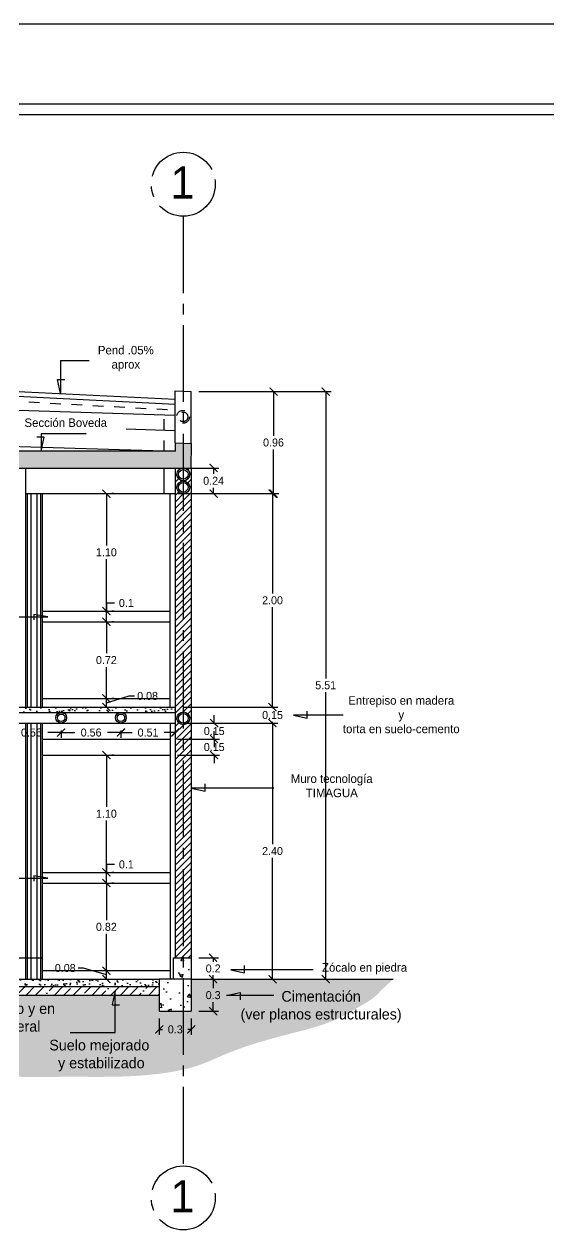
# Model space of a CAD drawing. Extents: x 132.5 to 215, y 54.5 to 129.7.
# Drawn here: x 193.55 to 198.47, y 118.42 to 129.72 of the extents above; entities that cross this region are included whole.
import ezdxf

# ---------------------------------------------------------------- set-up
doc = ezdxf.new("R2010")
doc.units = 0
doc.header["$LTSCALE"] = 0.06
doc.header["$MEASUREMENT"] = 0
doc.header["$PDMODE"] = 34
doc.header["$PDSIZE"] = -5
doc.linetypes.add('ACAD_ISO02W100', pattern=[15, 12, -3])
doc.linetypes.add('ACAD_ISO04W100', pattern=[30.5, 24, -3, 0.5, -3])
doc.layers.get('0').update_dxf_attribs({"linetype": 'CONTINUOUS'})
doc.layers.get('DEFPOINTS').update_dxf_attribs({"linetype": 'CONTINUOUS'})
for name, color, linetype in [('COTAS', 7, 'CONTINUOUS'), ('EJES', 1, 'ACAD_ISO04W100'), ('INTERIOR', 122, 'CONTINUOUS'), ('L005', 46, 'CONTINUOUS'), ('L01', 21, 'CONTINUOUS'), ('L02', 2, 'CONTINUOUS'), ('L025', 4, 'CONTINUOUS'), ('L03', 6, 'CONTINUOUS'), ('L05', 3, 'CONTINUOUS'), ('L07', 20, 'CONTINUOUS'), ('PROY', 9, 'ACAD_ISO02W100')]:
    doc.layers.add(name, color=color, linetype=linetype)
doc.styles.add('STYLE3', font='stylu.ttf')
doc.styles.add('STYLE4', font='stylu.ttf')
doc.dimstyles.new('ISO-25', dxfattribs={"dimtxt": 0.075, "dimasz": 0.075, "dimexe": 0.05, "dimexo": 0.07, "dimgap": 0.025, "dimtad": 0, "dimtih": 1, "dimtoh": 1, "dimdsep": 46, "dimtxsty": 'STYLE3', "dimblk1": 'ARCHTICK', "dimblk2": 'ARCHTICK', "dimsah": 1, "dimcen": 1, "dimadec": 0, "dimazin": 0, "dimtfac": 1, "dimtmove": 1, "dimatfit": 3, "dimldrblk": 'ARCHTICK', "dimfxl": 1, "dimtolj": 1, "dimtzin": 0, "dimarcsym": 0})
pattern_1 = [(50, (-49.0632, 60.03698), (0.32276708, -0.02823846), [0.03375, -0.37125]), (355, (-49.0632, 60.03698), (-0.0624381, 0.33848646), [0.027, -0.297]), (100.4514, (-49.0363, 60.03463), (0.26032922, 0.3102478), [0.0286831, -0.31551395]), (46.1842, (-49.0632, 60.127), (0.4802585, -0.07448356), [0.050625, -0.556875]), (96.6356, (-49.02317, 60.12077), (0.4205982, 0.438353), [0.0430246, -0.47327085]), (351.1842, (-49.0632, 60.127), (0.4205979, 0.4383534), [0.0405, -0.4455]), (21, (-49.0182, 60.10448), (0.26860817, -0.1811785), [0.03375, -0.37125]), (326, (-49.0182, 60.10448), (0.1094919, 0.3263175), [0.027, -0.297]), (71.4514, (-48.9958, 60.08938), (0.3781002, 0.14513872), [0.0286831, -0.31551395]), (37.5, (-49.06319, 60.03698), (0.005471935, 0.149802234), [0, -0.2934, 0, -0.3015, 0, -0.298125]), (7.5, (-49.06319, 60.03698), (0.11838129, 0.17748527), [0, -0.1719, 0, -0.28665, 0, -0.113625]), (327.5, (-49.16354, 60.03698), (0.240220096, -0.01014969), [0, -0.1125, 0, -0.351, 0, -0.46575]), (317.5, (-49.20854, 60.03698), (0.26243378, 0.04504724), [0, -0.14625, 0, -0.2331, 0, -0.33075])]
pattern_2 = [(37.5, (0, 0), (-0.002834701, 0.08670707), [0, -0.0684, 0, -0.0765, 0, -0.073125]), (7.5, (0, 0), (0.07963995, 0.126996573), [0, -0.0369, 0, -0.06165, 0, -0.023625]), (327.5, (-0.05535, 0), (0.140136384, 0.000254657), [0, -0.0225, 0, -0.081, 0, -0.10575]), (317.5, (-0.05535, 0), (0.1352757, 0.0394954), [0, -0.01125, 0, -0.0531, 0, -0.06075])]

# ---------------------------------------------------------------- blocks, each defined once
blk = doc.blocks.new('_ARCHTICK')
at = {"color": 0, "linetype": 'ByBlock', "const_width": 0.15}
blk.add_lwpolyline([(-0.5, -0.5), (0.5, 0.5)], dxfattribs=at)
blk = doc.blocks.new('*D229')
at = {"color": 0, "linetype": 'ByBlock'}
for p, q in [((254.125, 122.91), (255.364, 122.91)), ((255.314, 122.91), (255.314, 120.221)), ((255.314, 117.403), (255.314, 120.093)), ((254.125, 117.403), (255.364, 117.403))]:
    blk.add_line(p, q, dxfattribs=at)
at = {"layer": 'DEFPOINTS', "color": 0, "linetype": 'ByBlock'}
for p in [(254.055, 122.91), (255.314, 122.91), (254.055, 117.403)]:
    blk.add_point(p, dxfattribs=at)
at = {"color": 0, "linetype": 'ByBlock', "xscale": 0.075, "yscale": 0.075, "zscale": 0.075}
for p, rotation in [((255.314, 122.91), 90), ((255.314, 117.403), 270)]:
    blk.add_blockref('_ARCHTICK', p, dxfattribs=dict(at, rotation=rotation))
at = {"color": 0, "linetype": 'ByBlock', "insert": (255.314, 120.157), "char_height": 0.075, "attachment_point": 5, "style": 'STYLE3'}
blk.add_mtext('\\A1;5.51', dxfattribs=at)
blk = doc.blocks.new('*D228')
at = {"color": 0, "linetype": 'ByBlock'}
for p, q in [((253.975, 119.803), (254.866, 119.803)), ((254.816, 119.803), (254.816, 118.668)), ((254.816, 117.403), (254.816, 118.539)), ((254.125, 117.403), (254.866, 117.403))]:
    blk.add_line(p, q, dxfattribs=at)
at = {"layer": 'DEFPOINTS', "color": 0, "linetype": 'ByBlock'}
for p in [(253.905, 119.803), (254.816, 119.803), (254.055, 117.403)]:
    blk.add_point(p, dxfattribs=at)
at = {"color": 0, "linetype": 'ByBlock', "xscale": 0.075, "yscale": 0.075, "zscale": 0.075}
for p, rotation in [((254.816, 119.803), 90), ((254.816, 117.403), 270)]:
    blk.add_blockref('_ARCHTICK', p, dxfattribs=dict(at, rotation=rotation))
at = {"color": 0, "linetype": 'ByBlock', "insert": (254.816, 118.603), "char_height": 0.075, "attachment_point": 5, "style": 'STYLE3'}
blk.add_mtext('\\A1;2.40', dxfattribs=at)
blk = doc.blocks.new('*D232')
at = {"color": 0, "linetype": 'ByBlock'}
for p, q in [((254.125, 117.603), (254.31, 117.603)), ((254.26, 117.603), (254.26, 117.567)), ((254.26, 117.403), (254.26, 117.44))]:
    blk.add_line(p, q, dxfattribs=at)
at = {"layer": 'DEFPOINTS', "color": 0, "linetype": 'ByBlock'}
for p in [(254.055, 117.603), (254.26, 117.603), (254.055, 117.403)]:
    blk.add_point(p, dxfattribs=at)
at = {"color": 0, "linetype": 'ByBlock', "xscale": 0.075, "yscale": 0.075, "zscale": 0.075}
for p, rotation in [((254.26, 117.603), 90), ((254.26, 117.403), 270)]:
    blk.add_blockref('_ARCHTICK', p, dxfattribs=dict(at, rotation=rotation))
at = {"color": 0, "linetype": 'ByBlock', "insert": (254.26, 117.503), "char_height": 0.075, "attachment_point": 5, "style": 'STYLE3'}
blk.add_mtext('\\A1;0.2', dxfattribs=at)
blk = doc.blocks.new('*D231')
at = {"color": 0, "linetype": 'ByBlock'}
for p, q in [((254.125, 117.403), (254.31, 117.403)), ((254.26, 117.403), (254.26, 117.318)), ((254.26, 117.103), (254.26, 117.189)), ((254.125, 117.103), (254.31, 117.103))]:
    blk.add_line(p, q, dxfattribs=at)
at = {"layer": 'DEFPOINTS', "color": 0, "linetype": 'ByBlock'}
for p in [(254.055, 117.403), (254.26, 117.403), (254.055, 117.103)]:
    blk.add_point(p, dxfattribs=at)
at = {"color": 0, "linetype": 'ByBlock', "xscale": 0.075, "yscale": 0.075, "zscale": 0.075}
for p, rotation in [((254.26, 117.403), 90), ((254.26, 117.103), 270)]:
    blk.add_blockref('_ARCHTICK', p, dxfattribs=dict(at, rotation=rotation))
at = {"color": 0, "linetype": 'ByBlock', "insert": (254.26, 117.253), "char_height": 0.075, "attachment_point": 5, "style": 'STYLE3'}
blk.add_mtext('\\A1;0.3', dxfattribs=at)
blk = doc.blocks.new('*D230')
at = {"color": 0, "linetype": 'ByBlock'}
for p, q in [((253.755, 117.033), (253.755, 116.882)), ((254.055, 117.033), (254.055, 116.882)), ((253.755, 116.932), (253.787, 116.932)), ((254.055, 116.932), (254.023, 116.932))]:
    blk.add_line(p, q, dxfattribs=at)
at = {"layer": 'DEFPOINTS', "color": 0, "linetype": 'ByBlock'}
for p in [(253.755, 117.103), (254.055, 117.103), (254.055, 116.932)]:
    blk.add_point(p, dxfattribs=at)
at = {"color": 0, "linetype": 'ByBlock', "xscale": 0.075, "yscale": 0.075, "zscale": 0.075, "rotation": 180}
blk.add_blockref('_ARCHTICK', (253.755, 116.932), dxfattribs=at)
at = {"color": 0, "linetype": 'ByBlock', "xscale": 0.075, "yscale": 0.075, "zscale": 0.075}
blk.add_blockref('_ARCHTICK', (254.055, 116.932), dxfattribs=at)
at = {"color": 0, "linetype": 'ByBlock', "insert": (253.905, 116.932), "char_height": 0.075, "attachment_point": 5, "style": 'STYLE3'}
blk.add_mtext('\\A1;0.3', dxfattribs=at)
blk = doc.blocks.new('*D236')
at = {"color": 0, "linetype": 'ByBlock'}
for p, q in [((254.05, 122.193), (254.314, 122.193)), ((254.264, 122.193), (254.264, 122.138)), ((254.264, 121.953), (254.264, 122.009))]:
    blk.add_line(p, q, dxfattribs=at)
at = {"layer": 'DEFPOINTS', "color": 0, "linetype": 'ByBlock'}
for p in [(253.98, 122.193), (254.264, 122.193), (253.98, 121.953)]:
    blk.add_point(p, dxfattribs=at)
at = {"color": 0, "linetype": 'ByBlock', "xscale": 0.075, "yscale": 0.075, "zscale": 0.075}
for p, rotation in [((254.264, 122.193), 90), ((254.264, 121.953), 270)]:
    blk.add_blockref('_ARCHTICK', p, dxfattribs=dict(at, rotation=rotation))
at = {"color": 0, "linetype": 'ByBlock', "insert": (254.264, 122.073), "char_height": 0.075, "attachment_point": 5, "style": 'STYLE3'}
blk.add_mtext('\\A1;0.24', dxfattribs=at)
blk = doc.blocks.new('*D235')
at = {"color": 0, "linetype": 'ByBlock'}
for p, q in [((254.825, 122.91), (254.825, 122.496)), ((254.825, 121.953), (254.825, 122.367)), ((254.05, 121.953), (254.875, 121.953))]:
    blk.add_line(p, q, dxfattribs=at)
at = {"layer": 'DEFPOINTS', "color": 0, "linetype": 'ByBlock'}
for p in [(254.055, 122.91), (254.825, 122.91), (253.98, 121.953)]:
    blk.add_point(p, dxfattribs=at)
at = {"color": 0, "linetype": 'ByBlock', "xscale": 0.075, "yscale": 0.075, "zscale": 0.075}
for p, rotation in [((254.825, 122.91), 90), ((254.825, 121.953), 270)]:
    blk.add_blockref('_ARCHTICK', p, dxfattribs=dict(at, rotation=rotation))
at = {"color": 0, "linetype": 'ByBlock', "insert": (254.825, 122.432), "char_height": 0.075, "attachment_point": 5, "style": 'STYLE3'}
blk.add_mtext('\\A1;0.96', dxfattribs=at)
blk = doc.blocks.new('*D234')
at = {"color": 0, "linetype": 'ByBlock'}
for p, q in [((253.928, 121.953), (254.866, 121.953)), ((254.816, 121.953), (254.816, 121.017)), ((254.816, 119.953), (254.816, 120.89))]:
    blk.add_line(p, q, dxfattribs=at)
at = {"layer": 'DEFPOINTS', "color": 0, "linetype": 'ByBlock'}
for p in [(253.858, 121.953), (254.816, 121.953), (253.905, 119.953)]:
    blk.add_point(p, dxfattribs=at)
at = {"color": 0, "linetype": 'ByBlock', "xscale": 0.075, "yscale": 0.075, "zscale": 0.075}
for p, rotation in [((254.816, 121.953), 90), ((254.816, 119.953), 270)]:
    blk.add_blockref('_ARCHTICK', p, dxfattribs=dict(at, rotation=rotation))
at = {"color": 0, "linetype": 'ByBlock', "insert": (254.816, 120.953), "char_height": 0.075, "attachment_point": 5, "style": 'STYLE3'}
blk.add_mtext('\\A1;2.00', dxfattribs=at)
blk = doc.blocks.new('*D233')
at = {"color": 0, "linetype": 'ByBlock'}
for p, q in [((254.816, 119.953), (254.816, 120.028)), ((253.975, 119.953), (254.866, 119.953)), ((254.816, 119.953), (254.816, 119.943)), ((254.816, 119.803), (254.816, 119.814)), ((254.816, 119.803), (254.816, 119.728))]:
    blk.add_line(p, q, dxfattribs=at)
at = {"layer": 'DEFPOINTS', "color": 0, "linetype": 'ByBlock'}
for p in [(253.905, 119.953), (254.816, 119.953), (253.905, 119.803)]:
    blk.add_point(p, dxfattribs=at)
at = {"color": 0, "linetype": 'ByBlock', "xscale": 0.075, "yscale": 0.075, "zscale": 0.075}
for p, rotation in [((254.816, 119.953), 270), ((254.816, 119.803), 90)]:
    blk.add_blockref('_ARCHTICK', p, dxfattribs=dict(at, rotation=rotation))
at = {"color": 0, "linetype": 'ByBlock', "insert": (254.816, 119.878), "char_height": 0.075, "attachment_point": 5, "style": 'STYLE3'}
blk.add_mtext('\\A1;0.15', dxfattribs=at)
blk = doc.blocks.new('*D238')
at = {"color": 0, "linetype": 'ByBlock'}
for p, q in [((194.109, 120.87), (194.059, 120.87)), ((194.322, 120.806), (194.109, 120.87)), ((194.252, 120.846), (194.272, 120.846)), ((194.322, 120.766), (194.322, 120.846)), ((194.252, 120.766), (194.272, 120.766))]:
    blk.add_line(p, q, dxfattribs=at)
at = {"layer": 'DEFPOINTS', "color": 0, "linetype": 'ByBlock'}
for p in [(194.322, 120.846), (194.322, 120.846), (194.322, 120.766)]:
    blk.add_point(p, dxfattribs=at)
at = {"color": 0, "linetype": 'ByBlock', "xscale": 0.075, "yscale": 0.075, "zscale": 0.075}
for p, rotation in [((194.322, 120.846), 90), ((194.322, 120.766), 270)]:
    blk.add_blockref('_ARCHTICK', p, dxfattribs=dict(at, rotation=rotation))
at = {"color": 0, "linetype": 'ByBlock', "insert": (194.034, 120.87), "char_height": 0.075, "attachment_point": 6, "style": 'STYLE3'}
blk.add_mtext('\\A1;0.08', dxfattribs=at)
blk = doc.blocks.new('*D239')
at = {"color": 0, "linetype": 'ByBlock'}
for p, q in [((194.322, 121.666), (194.322, 121.32)), ((194.392, 121.666), (194.372, 121.666)), ((194.322, 120.846), (194.322, 121.192))]:
    blk.add_line(p, q, dxfattribs=at)
at = {"layer": 'DEFPOINTS', "color": 0, "linetype": 'ByBlock'}
for p in [(194.322, 121.666), (194.322, 121.666), (194.322, 120.846)]:
    blk.add_point(p, dxfattribs=at)
at = {"color": 0, "linetype": 'ByBlock', "xscale": 0.075, "yscale": 0.075, "zscale": 0.075}
for p, rotation in [((194.322, 121.666), 90), ((194.322, 120.846), 270)]:
    blk.add_blockref('_ARCHTICK', p, dxfattribs=dict(at, rotation=rotation))
at = {"color": 0, "linetype": 'ByBlock', "insert": (194.322, 121.256), "char_height": 0.075, "attachment_point": 5, "style": 'STYLE3'}
blk.add_mtext('\\A1;0.82', dxfattribs=at)
blk = doc.blocks.new('*D240')
at = {"color": 0, "linetype": 'ByBlock'}
for p, q in [((194.397, 121.841), (194.322, 121.841)), ((194.322, 121.841), (194.322, 121.766)), ((194.322, 121.666), (194.322, 121.766)), ((194.392, 121.766), (194.372, 121.766))]:
    blk.add_line(p, q, dxfattribs=at)
at = {"layer": 'DEFPOINTS', "color": 0, "linetype": 'ByBlock'}
for p in [(194.322, 121.766), (194.322, 121.766), (194.322, 121.666)]:
    blk.add_point(p, dxfattribs=at)
at = {"color": 0, "linetype": 'ByBlock', "xscale": 0.075, "yscale": 0.075, "zscale": 0.075}
for p, rotation in [((194.322, 121.766), 90), ((194.322, 121.666), 270)]:
    blk.add_blockref('_ARCHTICK', p, dxfattribs=dict(at, rotation=rotation))
at = {"color": 0, "linetype": 'ByBlock', "insert": (194.509, 121.841), "char_height": 0.075, "attachment_point": 5, "style": 'STYLE3'}
blk.add_mtext('\\A1;0.1', dxfattribs=at)
blk = doc.blocks.new('*D241')
at = {"color": 0, "linetype": 'ByBlock'}
for p, q in [((194.322, 122.866), (194.322, 122.38)), ((194.392, 122.866), (194.372, 122.866)), ((194.322, 121.766), (194.322, 122.253))]:
    blk.add_line(p, q, dxfattribs=at)
at = {"layer": 'DEFPOINTS', "color": 0, "linetype": 'ByBlock'}
for p in [(194.322, 122.866), (194.322, 122.866), (194.322, 121.766)]:
    blk.add_point(p, dxfattribs=at)
at = {"color": 0, "linetype": 'ByBlock', "xscale": 0.075, "yscale": 0.075, "zscale": 0.075}
for p, rotation in [((194.322, 122.866), 90), ((194.322, 121.766), 270)]:
    blk.add_blockref('_ARCHTICK', p, dxfattribs=dict(at, rotation=rotation))
at = {"color": 0, "linetype": 'ByBlock', "insert": (194.322, 122.316), "char_height": 0.075, "attachment_point": 5, "style": 'STYLE3'}
blk.add_mtext('\\A1;1.10', dxfattribs=at)
blk = doc.blocks.new('*D242')
at = {"color": 0, "linetype": 'ByBlock'}
for p, q in [((194.322, 123.356), (194.535, 123.42)), ((194.322, 123.316), (194.322, 123.396)), ((194.392, 123.396), (194.372, 123.396)), ((194.535, 123.42), (194.585, 123.42))]:
    blk.add_line(p, q, dxfattribs=at)
at = {"layer": 'DEFPOINTS', "color": 0, "linetype": 'ByBlock'}
for p in [(194.322, 123.396), (194.322, 123.396), (194.322, 123.316)]:
    blk.add_point(p, dxfattribs=at)
at = {"color": 0, "linetype": 'ByBlock', "xscale": 0.075, "yscale": 0.075, "zscale": 0.075}
for p, rotation in [((194.322, 123.396), 90), ((194.322, 123.316), 270)]:
    blk.add_blockref('_ARCHTICK', p, dxfattribs=dict(at, rotation=rotation))
at = {"color": 0, "linetype": 'ByBlock', "insert": (194.61, 123.42), "char_height": 0.075, "attachment_point": 4, "style": 'STYLE3'}
blk.add_mtext('\\A1;0.08', dxfattribs=at)
blk = doc.blocks.new('*D243')
at = {"color": 0, "linetype": 'ByBlock'}
for p, q in [((194.322, 124.116), (194.322, 123.822)), ((194.392, 124.116), (194.372, 124.116)), ((194.322, 123.396), (194.322, 123.691))]:
    blk.add_line(p, q, dxfattribs=at)
at = {"layer": 'DEFPOINTS', "color": 0, "linetype": 'ByBlock'}
for p in [(194.322, 124.116), (194.322, 124.116), (194.322, 123.396)]:
    blk.add_point(p, dxfattribs=at)
at = {"color": 0, "linetype": 'ByBlock', "xscale": 0.075, "yscale": 0.075, "zscale": 0.075}
for p, rotation in [((194.322, 124.116), 90), ((194.322, 123.396), 270)]:
    blk.add_blockref('_ARCHTICK', p, dxfattribs=dict(at, rotation=rotation))
at = {"color": 0, "linetype": 'ByBlock', "insert": (194.322, 123.756), "char_height": 0.075, "attachment_point": 5, "style": 'STYLE3'}
blk.add_mtext('\\A1;0.72', dxfattribs=at)
blk = doc.blocks.new('*D244')
at = {"color": 0, "linetype": 'ByBlock'}
for p, q in [((194.397, 124.291), (194.322, 124.291)), ((194.322, 124.291), (194.322, 124.216)), ((194.322, 124.116), (194.322, 124.216)), ((194.392, 124.216), (194.372, 124.216))]:
    blk.add_line(p, q, dxfattribs=at)
at = {"layer": 'DEFPOINTS', "color": 0, "linetype": 'ByBlock'}
for p in [(194.322, 124.216), (194.322, 124.216), (194.322, 124.116)]:
    blk.add_point(p, dxfattribs=at)
at = {"color": 0, "linetype": 'ByBlock', "xscale": 0.075, "yscale": 0.075, "zscale": 0.075}
for p, rotation in [((194.322, 124.216), 90), ((194.322, 124.116), 270)]:
    blk.add_blockref('_ARCHTICK', p, dxfattribs=dict(at, rotation=rotation))
at = {"color": 0, "linetype": 'ByBlock', "insert": (194.509, 124.291), "char_height": 0.075, "attachment_point": 5, "style": 'STYLE3'}
blk.add_mtext('\\A1;0.1', dxfattribs=at)
blk = doc.blocks.new('*D245')
at = {"color": 0, "linetype": 'ByBlock'}
for p, q in [((194.322, 125.316), (194.322, 124.83)), ((194.392, 125.316), (194.372, 125.316)), ((194.322, 124.216), (194.322, 124.703))]:
    blk.add_line(p, q, dxfattribs=at)
at = {"layer": 'DEFPOINTS', "color": 0, "linetype": 'ByBlock'}
for p in [(194.322, 125.316), (194.322, 125.316), (194.322, 124.216)]:
    blk.add_point(p, dxfattribs=at)
at = {"color": 0, "linetype": 'ByBlock', "xscale": 0.075, "yscale": 0.075, "zscale": 0.075}
for p, rotation in [((194.322, 125.316), 90), ((194.322, 124.216), 270)]:
    blk.add_blockref('_ARCHTICK', p, dxfattribs=dict(at, rotation=rotation))
at = {"color": 0, "linetype": 'ByBlock', "insert": (194.322, 124.766), "char_height": 0.075, "attachment_point": 5, "style": 'STYLE3'}
blk.add_mtext('\\A1;1.10', dxfattribs=at)
blk = doc.blocks.new('*D254')
at = {"color": 0, "linetype": 'ByBlock'}
for p, q in [((195.332, 123.016), (195.332, 123.091)), ((194.989, 123.016), (195.382, 123.016)), ((195.332, 123.016), (195.332, 123.006)), ((194.989, 122.866), (195.382, 122.866)), ((195.332, 122.866), (195.332, 122.877)), ((195.332, 122.866), (195.332, 122.791))]:
    blk.add_line(p, q, dxfattribs=at)
at = {"layer": 'DEFPOINTS', "color": 0, "linetype": 'ByBlock'}
for p in [(194.919, 123.016), (195.332, 123.016), (194.919, 122.866)]:
    blk.add_point(p, dxfattribs=at)
at = {"color": 0, "linetype": 'ByBlock', "xscale": 0.075, "yscale": 0.075, "zscale": 0.075}
for p, rotation in [((195.332, 123.016), 270), ((195.332, 122.866), 90)]:
    blk.add_blockref('_ARCHTICK', p, dxfattribs=dict(at, rotation=rotation))
at = {"color": 0, "linetype": 'ByBlock', "insert": (195.332, 122.941), "char_height": 0.075, "attachment_point": 5, "style": 'STYLE3'}
blk.add_mtext('\\A1;0.15', dxfattribs=at)
blk = doc.blocks.new('*D255')
at = {"color": 0, "linetype": 'ByBlock'}
for p, q in [((195.332, 123.166), (195.332, 123.241)), ((195.037, 123.166), (195.382, 123.166)), ((195.332, 123.166), (195.332, 123.156)), ((195.332, 123.016), (195.332, 123.027)), ((195.332, 123.016), (195.332, 122.941))]:
    blk.add_line(p, q, dxfattribs=at)
at = {"layer": 'DEFPOINTS', "color": 0, "linetype": 'ByBlock'}
for p in [(194.967, 123.166), (195.332, 123.166), (194.919, 123.016)]:
    blk.add_point(p, dxfattribs=at)
at = {"color": 0, "linetype": 'ByBlock', "xscale": 0.075, "yscale": 0.075, "zscale": 0.075}
for p, rotation in [((195.332, 123.166), 270), ((195.332, 123.016), 90)]:
    blk.add_blockref('_ARCHTICK', p, dxfattribs=dict(at, rotation=rotation))
at = {"color": 0, "linetype": 'ByBlock', "insert": (195.332, 123.091), "char_height": 0.075, "attachment_point": 5, "style": 'STYLE3'}
blk.add_mtext('\\A1;0.15', dxfattribs=at)
blk = doc.blocks.new('*D256')
at = {"color": 0, "linetype": 'ByBlock'}
for p, q in [((194.458, 123.096), (194.458, 123.027)), ((194.458, 123.077), (194.563, 123.077)), ((194.967, 123.077), (194.862, 123.077)), ((194.967, 123.096), (194.967, 123.027))]:
    blk.add_line(p, q, dxfattribs=at)
at = {"layer": 'DEFPOINTS', "color": 0, "linetype": 'ByBlock'}
for p in [(194.458, 123.166), (194.458, 123.077), (194.967, 123.166)]:
    blk.add_point(p, dxfattribs=at)
at = {"color": 0, "linetype": 'ByBlock', "xscale": 0.075, "yscale": 0.075, "zscale": 0.075, "rotation": 180}
blk.add_blockref('_ARCHTICK', (194.458, 123.077), dxfattribs=at)
at = {"color": 0, "linetype": 'ByBlock', "xscale": 0.075, "yscale": 0.075, "zscale": 0.075}
blk.add_blockref('_ARCHTICK', (194.967, 123.077), dxfattribs=at)
at = {"color": 0, "linetype": 'ByBlock', "insert": (194.712, 123.077), "char_height": 0.075, "attachment_point": 5, "style": 'STYLE3'}
blk.add_mtext('\\A1;0.51', dxfattribs=at)
blk = doc.blocks.new('*D257')
at = {"color": 0, "linetype": 'ByBlock'}
for p, q in [((193.899, 123.096), (193.899, 123.027)), ((193.899, 123.077), (194.025, 123.077)), ((194.458, 123.077), (194.332, 123.077))]:
    blk.add_line(p, q, dxfattribs=at)
at = {"layer": 'DEFPOINTS', "color": 0, "linetype": 'ByBlock'}
for p in [(193.899, 123.166), (193.899, 123.077), (194.458, 123.166)]:
    blk.add_point(p, dxfattribs=at)
at = {"color": 0, "linetype": 'ByBlock', "xscale": 0.075, "yscale": 0.075, "zscale": 0.075, "rotation": 180}
blk.add_blockref('_ARCHTICK', (193.899, 123.077), dxfattribs=at)
at = {"color": 0, "linetype": 'ByBlock', "xscale": 0.075, "yscale": 0.075, "zscale": 0.075}
blk.add_blockref('_ARCHTICK', (194.458, 123.077), dxfattribs=at)
at = {"color": 0, "linetype": 'ByBlock', "insert": (194.179, 123.077), "char_height": 0.075, "attachment_point": 5, "style": 'STYLE3'}
blk.add_mtext('\\A1;0.56', dxfattribs=at)
blk = doc.blocks.new('*D258')
at = {"color": 0, "linetype": 'ByBlock'}
for p, q in [((193.341, 123.096), (193.341, 123.027)), ((193.341, 123.077), (193.467, 123.077)), ((193.899, 123.077), (193.773, 123.077))]:
    blk.add_line(p, q, dxfattribs=at)
at = {"layer": 'DEFPOINTS', "color": 0, "linetype": 'ByBlock'}
for p in [(193.341, 123.166), (193.341, 123.077), (193.899, 123.166)]:
    blk.add_point(p, dxfattribs=at)
at = {"color": 0, "linetype": 'ByBlock', "xscale": 0.075, "yscale": 0.075, "zscale": 0.075, "rotation": 180}
blk.add_blockref('_ARCHTICK', (193.341, 123.077), dxfattribs=at)
at = {"color": 0, "linetype": 'ByBlock', "xscale": 0.075, "yscale": 0.075, "zscale": 0.075}
blk.add_blockref('_ARCHTICK', (193.899, 123.077), dxfattribs=at)
at = {"color": 0, "linetype": 'ByBlock', "insert": (193.62, 123.077), "char_height": 0.075, "attachment_point": 5, "style": 'STYLE3'}
blk.add_mtext('\\A1;0.56', dxfattribs=at)

msp = doc.modelspace()

# ---------------------------------------------------------------- hatches: boundary and pattern name
at = {"layer": 'L005'}
h = msp.add_hatch(dxfattribs=at)
h.set_pattern_fill('ANSI31,_O', color=256, scale=0.35)
h.set_pattern_definition([(45, (0, 0), (-0.030935922, 0.030935922), [])])
h.paths.add_polyline_path([(195.117, 125.556), (195.042, 125.556, -0.414214), (195.102, 125.496, -0.414214), (195.042, 125.436, -0.414214), (195.102, 125.376, -1), (194.982, 125.376, -0.414214), (195.042, 125.436, -0.414214), (194.982, 125.496, -0.414214), (195.042, 125.556), (194.967, 125.556), (194.967, 120.966), (195.117, 120.966)])
h.paths.add_polyline_path([(194.983, 123.211, -1), (195.103, 123.211, -1)], flags=16)
h.paths.add_polyline_path([(194.998, 123.211, -1), (195.088, 123.211, -1)], flags=0)
at = {"layer": 'L01'}
h = msp.add_hatch(dxfattribs=at)
h.set_pattern_fill('EARTH,_O', color=256, scale=0.78, angle=45)
h.set_pattern_definition([(45, (0, 0), (3e-17, 0.27577164), [0.195, -0.195]), (45, (-0.0517, 0.0517), (3e-17, 0.27577164), [0.195, -0.195]), (45, (-0.10341, 0.10341), (3e-17, 0.27577164), [0.195, -0.195]), (135, (-0.10341, 0.13789), (-0.27577164, 3e-17), [0.195, -0.195]), (135, (-0.0517, 0.1896), (-0.27577164, 3e-17), [0.195, -0.195]), (135, (1e-17, 0.2413), (-0.27577164, 3e-17), [0.195, -0.195])])
edge = h.paths.add_edge_path()
edge.add_line((189.718, 120.519), (189.689, 120.519))
edge.add_line((189.689, 120.519), (189.71, 120.616))
edge.add_line((189.71, 120.616), (188.591, 120.616))
edge.add_line((188.591, 120.616), (188.591, 120.605))
edge.add_line((188.591, 120.605), (188.563, 120.605))
edge.add_line((188.563, 120.605), (188.566, 120.616))
edge.add_line((188.566, 120.616), (187.764, 120.616))
edge.add_line((187.764, 120.616), (187.764, 120.466))
edge.add_line((187.764, 120.466), (187.464, 120.466))
edge.add_line((187.464, 120.466), (187.464, 120.766))
edge.add_line((187.464, 120.766), (186.708, 120.766))
edge.add_line((186.708, 120.766), (186.715, 120.737))
edge.add_line((186.715, 120.737), (186.687, 120.737))
edge.add_line((186.687, 120.737), (186.687, 120.766))
edge.add_line((186.687, 120.766), (186.516, 120.766))
edge.add_spline(control_points=[(186.516, 120.766), (186.229, 120.776), (185.747, 120.793), (185.103, 120.824), (184.749, 120.784), (184.589, 120.766)], knot_values=[0, 0, 0, 0, 0.862185, 1.447577, 1.929489, 1.929489, 1.929489, 1.929489], degree=3, periodic=0)
edge.add_spline(control_points=[(184.589, 120.766), (184.484, 120.719), (184.282, 120.628), (183.914, 120.835), (183.475, 120.745), (183.068, 120.827), (182.793, 120.66), (182.657, 120.729), (182.583, 120.766)], knot_values=[0, 0, 0, 0, 0.324262, 0.627323, 1.164422, 1.628403, 1.821013, 2.05205, 2.05205, 2.05205, 2.05205], degree=3, periodic=0)
edge.add_spline(control_points=[(182.583, 120.766), (182.615, 120.715), (182.699, 120.58), (182.932, 120.543), (183.162, 120.404), (183.358, 120.236), (183.603, 120.318), (183.813, 120.171), (184.082, 120.132), (184.34, 120.139), (184.554, 120.139), (184.754, 120.135), (184.921, 120.148), (185.019, 120.114), (185.08, 120.122), (185.109, 120.055), (185.352, 120.061), (185.653, 119.904), (186.064, 119.934), (186.525, 119.927), (186.959, 119.93), (187.398, 119.929), (187.709, 119.931), (188.026, 119.925), (188.31, 119.947), (188.604, 119.964), (188.919, 119.958), (189.294, 119.958), (189.642, 119.965), (189.882, 119.855), (190.305, 119.816), (190.9, 119.926), (191.658, 119.949), (192.332, 119.997), (192.921, 119.875), (193.487, 119.845), (193.947, 119.853), (194.406, 119.848), (194.79, 119.866), (195.166, 119.939), (195.533, 120.114), (195.978, 120.243), (196.424, 120.346), (196.683, 120.505), (196.823, 120.583), (196.913, 120.68), (196.969, 120.73), (197.009, 120.766)], knot_values=[0, 0, 0, 0, 0.176476, 0.460916, 0.642604, 1.00515, 1.125833, 1.369432, 1.704598, 1.934749, 2.145313, 2.346083, 2.537122, 2.636153, 2.655741, 2.711125, 2.807328, 3.314176, 3.730769, 4.00842, 4.702546, 5.029777, 5.32726, 5.634659, 5.982288, 6.180857, 6.518004, 6.924564, 7.312432, 7.54135, 7.70124, 8.578057, 9.338092, 9.980091, 10.592439, 11.130435, 11.678962, 11.970732, 12.508727, 12.831516, 13.108902, 13.721555, 14.223506, 14.463787, 14.632073, 14.698072, 14.85945, 14.85945, 14.85945, 14.85945], degree=3, periodic=0)
edge.add_line((197.009, 120.766), (195.117, 120.766))
edge.add_line((195.117, 120.766), (195.117, 120.466))
edge.add_line((195.117, 120.466), (194.817, 120.466))
edge.add_line((194.817, 120.466), (194.817, 120.616))
edge.add_line((194.817, 120.616), (194.405, 120.616))
edge.add_line((194.405, 120.616), (194.405, 120.526))
edge.add_line((194.405, 120.526), (194.377, 120.526))
edge.add_line((194.377, 120.526), (194.397, 120.616))
edge.add_line((194.397, 120.616), (193.405, 120.616))
edge.add_line((193.405, 120.616), (193.405, 120.605))
edge.add_line((193.405, 120.605), (193.377, 120.605))
edge.add_line((193.377, 120.605), (193.38, 120.616))
edge.add_line((193.38, 120.616), (192.403, 120.616))
edge.add_line((192.403, 120.616), (192.403, 120.316))
edge.add_line((192.403, 120.316), (192.103, 120.316))
edge.add_line((192.103, 120.316), (192.103, 120.466))
edge.add_line((192.103, 120.466), (190.543, 120.466))
edge.add_line((190.543, 120.466), (190.543, 120.316))
edge.add_line((190.543, 120.316), (190.243, 120.316))
edge.add_line((190.243, 120.316), (190.243, 120.616))
edge.add_line((190.243, 120.616), (189.718, 120.616))
edge.add_line((189.718, 120.616), (189.718, 120.519))
h.paths.add_polyline_path([(195.446, 120.612), (195.576, 120.64), (195.576, 120.612)], flags=16)
h.paths.add_polyline_path([(192.141, 120.199), (192.365, 120.199), (192.365, 120.083), (192.141, 120.083)], flags=24)
h.paths.add_polyline_path([(191.176, 120.053), (191.47, 120.053), (191.47, 119.937), (191.176, 119.937)], flags=24)
h.paths.add_polyline_path([(187.096, 120.674), (187.319, 120.674), (187.319, 120.558), (187.096, 120.558)], flags=24)
h.paths.add_polyline_path([(187.502, 120.353), (187.725, 120.353), (187.725, 120.237), (187.502, 120.237)], flags=24)
h.paths.add_polyline_path([(189.924, 120.524), (190.147, 120.524), (190.147, 120.408), (189.924, 120.408)], flags=24)
h.paths.add_polyline_path([(190.281, 120.199), (190.505, 120.199), (190.505, 120.083), (190.281, 120.083)], flags=24)
h.paths.add_polyline_path([(195.211, 120.674), (195.434, 120.674), (195.434, 120.558), (195.211, 120.558)], flags=24)
h.paths.add_polyline_path([(194.855, 120.353), (195.078, 120.353), (195.078, 120.237), (194.855, 120.237)], flags=24)
h.paths.add_polyline_path([(192.483, 120.524), (192.707, 120.524), (192.707, 120.408), (192.483, 120.408)], flags=24)
h.paths.add_polyline_path([(195.486, 120.68), (197.179, 120.68), (197.179, 120.329), (195.486, 120.329)], flags=9)
h.paths.add_polyline_path([(193.723, 120.223), (194.789, 120.223), (194.789, 119.872), (193.723, 119.872)], flags=24)
h.paths.add_polyline_path([(192.721, 120.566), (193.921, 120.566), (193.921, 120.248), (192.721, 120.248)], flags=24)
h.paths.add_polyline_path([(189.012, 120.223), (190.078, 120.223), (190.078, 119.872), (189.012, 119.872)], flags=24)
h.paths.add_polyline_path([(190.957, 120.362), (191.877, 120.362), (191.877, 120.239), (190.957, 120.239)], flags=24)
h.paths.add_polyline_path([(186.287, 120.197), (187.207, 120.197), (187.207, 120.074), (186.287, 120.074)], flags=24)
h.paths.add_polyline_path([(187.819, 120.566), (189.019, 120.566), (189.019, 120.248), (187.819, 120.248)], flags=24)
at = {"layer": 'L02'}
h = msp.add_hatch(dxfattribs=at)
h.set_pattern_fill('AR-SAND', color=256, scale=0.045, style=0)
h.set_pattern_definition(pattern_2)
h.paths.add_polyline_path([(187.507, 125.713), (187.263, 125.79), (187.164, 125.67, 0.030359), (187.515, 125.556), (192.273, 125.556), (192.417, 125.713), (192.285, 125.79), (192.216, 125.713)])
h.paths.add_polyline_path([(192.417, 125.713), (192.273, 125.556), (195.117, 125.556), (195.12, 125.786), (194.967, 125.793), (194.967, 125.713)])
h = msp.add_hatch(dxfattribs=at)
h.set_pattern_fill('AR-SAND', color=256, scale=0.045, style=0)
h.set_pattern_definition(pattern_2)
h.paths.add_polyline_path([(194.967, 123.266), (194.967, 123.316), (192.273, 123.316), (192.273, 123.266)])
h = msp.add_hatch(dxfattribs=at)
h.set_pattern_fill('AR-CONC,_O', color=256, scale=0.045)
h.set_pattern_definition(pattern_1)
h.paths.add_polyline_path([(194.947, 120.966), (194.947, 120.766), (195.117, 120.766), (195.117, 120.966)])
h = msp.add_hatch(dxfattribs=at)
h.set_pattern_fill('AR-SAND', color=256, scale=0.045, style=0)
h.set_pattern_definition(pattern_2)
h.paths.add_polyline_path([(192.293, 120.766), (192.293, 120.696), (194.817, 120.696), (194.817, 120.766)])
h = msp.add_hatch(dxfattribs=at)
h.set_pattern_fill('ANSI35,_O', color=256, scale=0.5)
h.set_pattern_definition([(45, (0.52564, 1.37664), (-0.08838835, 0.08838835), []), (45, (0.61403, 1.37664), (-0.08838835, 0.08838835), [0.15625, -0.03125, 0, -0.03125])])
h.paths.add_polyline_path([(194.817, 120.696), (192.293, 120.696), (192.293, 120.616), (194.817, 120.616)])
h = msp.add_hatch(dxfattribs=at)
h.set_pattern_fill('AR-CONC,_O', color=256, scale=0.045)
h.set_pattern_definition(pattern_1)
h.paths.add_polyline_path([(195.117, 120.766), (194.817, 120.766), (194.817, 120.466), (195.117, 120.466)])

# ---------------------------------------------------------------- linework, layer by layer
at = {"layer": 'COTAS'}
for p, q in [((193.892, 126.565), (193.892, 126.254)), ((193.892, 126.565), (194.162, 126.565)), ((193.864, 126.385), (193.932, 126.385)), ((193.892, 126.254), (193.864, 126.385)), ((193.441, 124.162), (193.773, 124.162)), ((193.773, 124.162), (193.642, 124.184)), ((193.642, 124.184), (193.642, 124.132)), ((196.074, 123.239), (196.204, 123.211)), ((196.54, 123.239), (196.074, 123.239)), ((196.204, 123.211), (196.204, 123.279)), ((195.891, 122.556), (195.117, 122.556)), ((195.117, 122.556), (195.247, 122.528)), ((195.247, 122.528), (195.247, 122.596)), ((193.441, 121.712), (193.773, 121.712)), ((193.773, 121.712), (193.642, 121.734)), ((193.642, 121.734), (193.642, 121.683)), ((196.26, 120.853), (195.486, 120.853)), ((195.486, 120.853), (195.616, 120.825)), ((195.616, 120.825), (195.616, 120.893)), ((194.405, 120.656), (194.377, 120.526)), ((194.405, 120.267), (194.405, 120.656)), ((195.446, 120.612), (195.576, 120.64)), ((195.89, 120.612), (195.446, 120.612)), ((195.576, 120.64), (195.576, 120.571)), ((194.377, 120.526), (194.445, 120.526)), ((193.983, 120.267), (194.405, 120.267))]:
    msp.add_line(p, q, dxfattribs=at)
msp.add_lwpolyline([(194.133, 125.876), (193.711, 125.876), (193.711, 125.713), (193.739, 125.844), (193.67, 125.844)], dxfattribs=at)
at = {"layer": 'EJES', "ltscale": 0.5}
msp.add_line((195.042, 127.916), (195.042, 119.016), dxfattribs=at)
for centre in [(195.042, 128.216), (195.042, 118.716)]:
    msp.add_circle(centre, 0.3, dxfattribs=at)
at = {"layer": 'INTERIOR'}
msp.add_line((213.539, 128.966), (181.539, 128.966), dxfattribs=at)
at = {"layer": 'L005'}
msp.add_line((215.039, 129.716), (180.039, 129.716), dxfattribs=at)
at = {"layer": 'L01'}
for p, q in [((192.794, 126.264), (194.967, 126.155)), ((192.818, 126.308), (194.967, 126.2)), ((194.967, 125.793), (194.967, 126.28)), ((194.967, 126.28), (195.117, 126.273)), ((195.117, 125.786), (195.117, 126.273)), ((192.714, 126.124), (194.967, 126.051)), ((194.507, 125.923), (194.967, 125.908)), ((193.568, 123.316), (193.568, 125.556)), ((193.568, 125.316), (194.862, 125.316)), ((193.583, 123.316), (193.583, 125.316)), ((193.618, 123.316), (193.618, 125.316)), ((193.674, 123.316), (193.674, 125.316)), ((193.709, 123.316), (193.709, 125.316)), ((193.724, 123.316), (193.724, 125.316)), ((193.724, 125.316), (194.919, 125.316)), ((194.919, 123.316), (194.919, 125.316)), ((193.724, 124.216), (194.919, 124.216)), ((193.724, 124.116), (194.919, 124.116)), ((193.724, 123.396), (194.919, 123.396)), ((192.273, 123.166), (194.967, 123.166)), ((193.568, 120.766), (193.568, 123.166)), ((193.583, 120.766), (193.583, 123.166)), ((193.618, 120.766), (193.618, 123.166)), ((193.674, 120.766), (193.674, 123.166)), ((193.709, 120.766), (193.709, 123.166)), ((193.724, 120.766), (193.724, 123.166)), ((194.919, 123.166), (194.919, 120.766)), ((193.724, 123.016), (194.919, 123.016)), ((193.724, 122.866), (194.919, 122.866)), ((193.724, 121.766), (194.919, 121.766)), ((193.724, 121.666), (194.919, 121.666)), ((192.293, 120.966), (193.568, 120.966)), ((193.568, 120.966), (193.724, 120.966)), ((193.724, 120.966), (193.724, 120.966)), ((193.724, 120.846), (194.919, 120.846))]:
    msp.add_line(p, q, dxfattribs=at)
at = {"layer": 'L02'}
for p, q in [((213.439, 128.866), (181.639, 128.866)), ((192.481, 125.79), (194.967, 125.715))]:
    msp.add_line(p, q, dxfattribs=at)
for centre, radius in [((195.042, 125.496), 0.045), ((195.042, 125.376), 0.045), ((193.899, 123.216), 0.035), ((194.458, 123.216), 0.035), ((195.043, 123.211), 0.045)]:
    msp.add_circle(centre, radius, dxfattribs=at)
at = {"layer": 'L025'}
for q in [(194.862, 125.556), (194.967, 125.316)]:
    msp.add_line((194.862, 125.316), q, dxfattribs=at)
for centre, radius in [((195.042, 125.496), 0.06), ((195.042, 125.376), 0.06), ((193.899, 123.216), 0.05), ((194.458, 123.216), 0.05), ((195.043, 123.211), 0.06)]:
    msp.add_circle(centre, radius, dxfattribs=at)
at = {"layer": 'L03'}
for p, q in [((194.967, 125.793), (195.117, 125.786)), ((194.967, 125.793), (194.967, 125.713)), ((195.117, 125.556), (195.12, 125.786)), ((194.967, 125.713), (192.417, 125.713)), ((187.515, 125.556), (195.117, 125.556)), ((192.273, 123.316), (194.967, 123.316)), ((192.273, 123.266), (194.967, 123.266))]:
    msp.add_line(p, q, dxfattribs=at)
at = {"layer": 'L05'}
for p, q in [((194.967, 125.556), (194.967, 120.966)), ((195.117, 125.556), (195.117, 120.966))]:
    msp.add_line(p, q, dxfattribs=at)
at = {"layer": 'L07'}
for p, q in [((194.947, 120.966), (195.117, 120.966)), ((194.947, 120.966), (194.947, 120.766)), ((195.117, 120.966), (195.117, 120.766)), ((192.293, 120.766), (194.817, 120.766)), ((192.293, 120.696), (194.817, 120.696)), ((194.817, 120.766), (194.817, 120.466)), ((195.117, 120.766), (194.817, 120.766)), ((195.117, 120.766), (197.009, 120.766)), ((195.117, 120.766), (195.117, 120.466)), ((192.403, 120.616), (194.817, 120.616)), ((194.817, 120.466), (195.117, 120.466))]:
    msp.add_line(p, q, dxfattribs=at)
at = {"layer": 'PROY', "ltscale": 0.1}
for p, q in [((192.197, 126.253), (194.967, 126.1)), ((194.862, 125.713), (194.862, 126.105))]:
    msp.add_line(p, q, dxfattribs=at)
for radius in [0.06, 0.045]:
    msp.add_circle((195.04, 126.036), radius, dxfattribs=at)

# ---------------------------------------------------------------- texts
at = {"layer": 'COTAS', "char_height": 0.08, "attachment_point": 2}
for s, insert, style in [('Pend .05% \\Paprox', (194.504, 126.701), 'STYLE4'), ('Sección Boveda', (193.941, 126.021), 'STYLE3'), ('Entrepiso en madera\\Py \\Ptorta en suelo-cemento', (197.084, 123.418), 'STYLE4'), ('Muro tecnología\\PTIMAGUA', (196.433, 122.685), 'STYLE4'), ('Zócalo en piedra', (196.74, 120.916), 'STYLE4')]:
    msp.add_mtext(s, dxfattribs=dict(at, insert=insert, style=style))
at = {"layer": 'L02', "char_height": 0.1, "attachment_point": 2, "style": 'STYLE3'}
for s, insert in [('Cimentación\\P(ver planos estructurales)', (196.333, 120.655)), ('Piso Afinado y en \\Pcolor mineral', (193.321, 120.541)), ('Suelo mejorado\\P y estabilizado', (194.256, 120.198))]:
    msp.add_mtext(s, dxfattribs=dict(at, insert=insert))
at = {"layer": 'L025', "char_height": 0.3, "attachment_point": 1, "style": 'STYLE3'}
for insert in [(194.923, 128.382), (194.923, 118.882)]:
    msp.add_mtext('1', dxfattribs=dict(at, insert=insert))

# ---------------------------------------------------------------- dimensions: what is measured, and where the dimension line sits
at = {"layer": 'COTAS'}
for base, p1, p2, override, picture, middle in [((195.887, 126.273), (195.042, 125.316), (195.117, 126.273), {"dimse2": 1}, '*D235', (195.887, 125.795)), ((196.376, 126.273), (195.117, 120.766), (195.117, 126.273), {"dimscale": 1}, '*D229', (196.376, 123.52)), ((195.326, 125.556), (195.042, 125.316), (195.042, 125.556), {"dimse1": 1}, '*D236', (195.326, 125.436)), ((195.877, 123.316), (194.967, 123.166), (194.967, 123.316), {"dimscale": 1, "dimse1": 1}, '*D233', (195.877, 123.241)), ((195.322, 120.966), (195.117, 120.766), (195.117, 120.966), {"dimscale": 1, "dimse1": 1}, '*D232', (195.322, 120.866)), ((195.322, 120.766), (195.117, 120.466), (195.117, 120.766), {"dimscale": 1}, '*D231', (195.322, 120.616))]:
    dim = msp.add_linear_dim(base=base, p1=p1, p2=p2, angle=90, dimstyle='ISO-25', override=override, dxfattribs=at)
    dim.commit()
    dim.dimension.update_dxf_attribs({"geometry": picture, "text_midpoint": middle, "insert": (-58.938, 3.363)})
for base, p1, p2, picture, middle in [((194.322, 125.316), (194.322, 124.216), (194.322, 125.316), '*D245', (194.322, 124.766)), ((194.322, 122.866), (194.322, 121.766), (194.322, 122.866), '*D241', (194.322, 122.316))]:
    dim = msp.add_linear_dim(base=base, p1=p1, p2=p2, angle=90, text='1.10', dimstyle='ISO-25', override={"dimse1": 1}, dxfattribs=at)
    dim.commit()
    dim.dimension.update_dxf_attribs({"geometry": picture, "text_midpoint": middle})
for base, p1, p2, text, override, picture, middle in [((195.877, 125.316), (194.967, 123.316), (194.919, 125.316), '2.00', {"dimscale": 1, "dimse1": 1}, '*D234', (195.877, 124.316)), ((195.877, 123.166), (195.117, 120.766), (194.967, 123.166), '2.40', {"dimscale": 1}, '*D228', (195.877, 121.966))]:
    dim = msp.add_linear_dim(base=base, p1=p1, p2=p2, angle=90, text=text, dimstyle='ISO-25', override=override, dxfattribs=at)
    dim.commit()
    dim.dimension.update_dxf_attribs({"geometry": picture, "text_midpoint": middle, "insert": (-58.938, 3.363)})
for base, p1, p2, picture, middle in [((194.322, 124.216), (194.322, 124.116), (194.322, 124.216), '*D244', (194.509, 124.291)), ((194.322, 124.116), (194.322, 123.396), (194.322, 124.116), '*D243', (194.322, 123.756)), ((194.322, 123.396), (194.322, 123.316), (194.322, 123.396), '*D242', (194.61, 123.42)), ((195.332, 123.166), (194.919, 123.016), (194.967, 123.166), '*D255', (195.332, 123.091)), ((194.322, 121.766), (194.322, 121.666), (194.322, 121.766), '*D240', (194.509, 121.841)), ((194.322, 121.666), (194.322, 120.846), (194.322, 121.666), '*D239', (194.322, 121.256))]:
    dim = msp.add_linear_dim(base=base, p1=p1, p2=p2, angle=90, dimstyle='ISO-25', override={"dimse1": 1}, dxfattribs=at)
    dim.commit()
    dim.dimension.update_dxf_attribs({"geometry": picture, "text_midpoint": middle})
for base, p1, p2, picture, middle in [((193.341, 123.077), (193.899, 123.166), (193.341, 123.166), '*D258', (193.62, 123.077)), ((193.899, 123.077), (194.458, 123.166), (193.899, 123.166), '*D257', (194.179, 123.077))]:
    dim = msp.add_linear_dim(base=base, p1=p1, p2=p2, dimstyle='ISO-25', override={"dimse1": 1}, dxfattribs=at)
    dim.commit()
    dim.dimension.update_dxf_attribs({"geometry": picture, "text_midpoint": middle})
dim = msp.add_linear_dim(base=(194.458, 123.077), p1=(194.967, 123.166), p2=(194.458, 123.166), dimstyle='ISO-25', dxfattribs=at)
dim.commit()
dim.dimension.update_dxf_attribs({"geometry": '*D256', "text_midpoint": (194.712, 123.077)})
for base, p1, p2, picture, middle in [((195.332, 123.016), (194.919, 122.866), (194.919, 123.016), '*D254', (195.332, 122.941)), ((194.322, 120.846), (194.322, 120.766), (194.322, 120.846), '*D238', (194.034, 120.87))]:
    dim = msp.add_linear_dim(base=base, p1=p1, p2=p2, angle=90, dimstyle='ISO-25', dxfattribs=at)
    dim.commit()
    dim.dimension.update_dxf_attribs({"geometry": picture, "text_midpoint": middle})
dim = msp.add_linear_dim(base=(195.117, 120.295), p1=(194.817, 120.466), p2=(195.117, 120.466), dimstyle='ISO-25', override={"dimscale": 1}, dxfattribs=at)
dim.commit()
dim.dimension.update_dxf_attribs({"geometry": '*D230', "text_midpoint": (194.967, 120.295), "insert": (-58.938, 3.363)})

doc.saveas('drawing.dxf')
